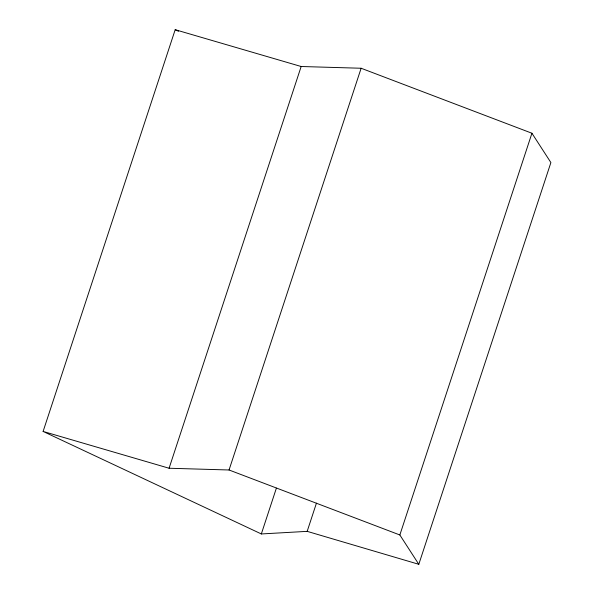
<?xml version="1.0" encoding="UTF-8"?>
<svg xmlns="http://www.w3.org/2000/svg" width="594" height="594" viewBox="0 0 594 594"><rect width="100%" height="100%" fill="white"/><g stroke="black" fill="none" stroke-linecap="round" stroke-linejoin="round"><path stroke-width="0.89" d="M43.11 431.437L175.193 29.7L301.165 66.506L361.13 68.251L531.934 133.242L550.89 162.563L418.807 564.3L307.172 531.355L261.33 533.954L43.11 431.437L169.082 468.243L229.046 469.988L399.851 534.971L418.807 564.3M169.082 468.243L301.165 66.506M229.046 469.988L361.13 68.251M261.33 533.954L276.388 488.142M307.172 531.355L316.439 503.163M399.851 534.971L531.934 133.242M175.193 29.7L178.542 31.274"/></g></svg>
